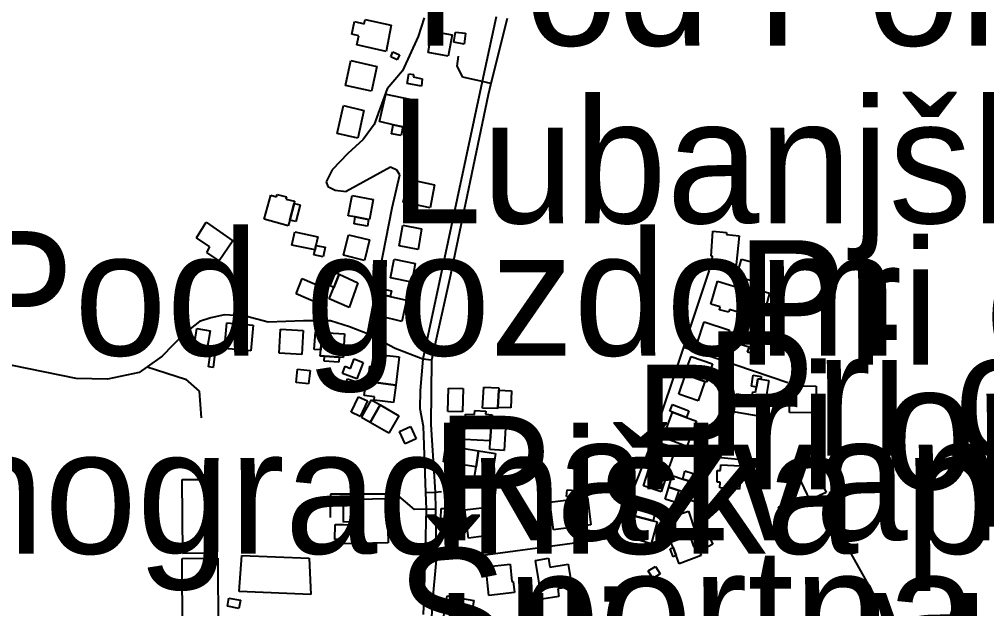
# Model space of a CAD drawing. Extents: x -8864 to 13231, y -7697 to 8949.
# Drawn here: x -4166.8 to -3684.4, y 4216.2 to 4510 of the extents above; entities that cross this region are included whole.
import ezdxf

# ---------------------------------------------------------------- set-up
doc = ezdxf.new("R2010")
doc.units = 0
for name, color, linetype in [('OSM_BUILDING_YES', 9, 'CONTINUOUS'), ('OSM_HIGHWAY_CYCLEWAY', 8, 'CONTINUOUS'), ('OSM_HIGHWAY_FOOTWAY', 8, 'CONTINUOUS'), ('OSM_HIGHWAY_RESIDENTIAL', 8, 'CONTINUOUS'), ('OSM_HIGHWAY_SERVICE', 8, 'CONTINUOUS'), ('OSM_HIGHWAY_TERTIARY', 8, 'CONTINUOUS'), ('OSM_LABELS', 8, 'CONTINUOUS'), ('OSM_LEISURE_SPORTS_CENTRE', 3, 'CONTINUOUS')]:
    doc.layers.add(name, color=color, linetype=linetype)

msp = doc.modelspace()

# ---------------------------------------------------------------- linework, layer by layer
at = {"layer": 'OSM_BUILDING_YES'}
for p, q in [((-4001.026473, 4502.582806), (-3999.655876, 4508.909797)), ((-3999.655876, 4508.909797), (-3994.8473, 4507.697773)), ((-3994.8473, 4507.697773), (-3994.387882, 4509.810476)), ((-3994.387882, 4509.810476), (-3981.455261, 4507.075081)), ((-3981.455261, 4507.075081), (-3983.936119, 4493.865124)), ((-3997.557867, 4501.671008), (-4001.026473, 4502.582806)), ((-3998.522645, 4497.200972), (-3997.557867, 4501.671008)), ((-3963.017281, 4493.52042), (-3961.179608, 4504.083938)), ((-3961.179608, 4504.083938), (-3950.942241, 4502.249221)), ((-3950.942241, 4502.249221), (-3952.917739, 4491.685703)), ((-3950.191858, 4498.513072), (-3949.273022, 4503.650277)), ((-3949.273022, 4503.650277), (-3944.295992, 4503.038705)), ((-3944.295992, 4503.038705), (-3945.061689, 4497.590154)), ((-3983.936119, 4493.865124), (-3998.522645, 4497.200972)), ((-3945.061689, 4497.590154), (-3950.191858, 4498.513072)), ((-3981.577773, 4491.32988), (-3980.521111, 4493.742809)), ((-3980.521111, 4493.742809), (-3977.205644, 4492.219439)), ((-3977.205644, 4492.219439), (-3978.415445, 4489.806509)), ((-3952.917739, 4491.685703), (-3963.017281, 4493.52042)), ((-4004.2424, 4477.041331), (-4001.470578, 4489.383968)), ((-4001.470578, 4489.383968), (-3988.476702, 4486.437303)), ((-3978.415445, 4489.806509), (-3981.577773, 4491.32988)), ((-3988.476702, 4486.437303), (-3991.225553, 4474.105785)), ((-3973.438415, 4477.94201), (-3972.534893, 4482.77899)), ((-3972.534893, 4482.77899), (-3970.122948, 4482.467644)), ((-3970.122948, 4482.467644), (-3970.42157, 4481.266739)), ((-3991.225553, 4474.105785), (-4004.2424, 4477.041331)), ((-3966.363376, 4476.729986), (-3973.438415, 4477.94201)), ((-3970.42157, 4481.266739), (-3965.903958, 4480.35494)), ((-3965.903958, 4480.35494), (-3966.363376, 4476.729986)), ((-3987.182674, 4459.038873), (-3984.150514, 4472.604654)), ((-3984.150514, 4472.604654), (-3972.11376, 4470.169485)), ((-3972.11376, 4470.169485), (-3973.4767, 4464.14272)), ((-4008.28528, 4453.134422), (-4005.260777, 4467.00043)), ((-4005.260777, 4467.00043), (-3995.038724, 4464.565261)), ((-3995.038724, 4464.565261), (-3998.070883, 4450.699253)), ((-3973.4767, 4464.14272), (-3970.176547, 4463.230922)), ((-3970.176547, 4463.230922), (-3971.692626, 4455.391679)), ((-3980.406257, 4457.437666), (-3987.182674, 4459.038873)), ((-3998.070883, 4450.699253), (-4008.28528, 4453.134422)), ((-3981.225552, 4452.912032), (-3980.406257, 4457.437666)), ((-3976.401662, 4452.000234), (-3981.225552, 4452.912032)), ((-3975.567053, 4456.303478), (-3980.406257, 4457.437666)), ((-3980.406257, 4457.437666), (-3975.567053, 4456.303478)), ((-3975.567053, 4456.303478), (-3976.401662, 4452.000234)), ((-3971.692626, 4455.391679), (-3975.567053, 4456.303478)), ((-3975.367971, 4418.819668), (-3972.79523, 4430.294984)), ((-3972.79523, 4430.294984), (-3959.839639, 4427.54847)), ((-3959.839639, 4427.54847), (-3961.968276, 4416.073153)), ((-4044.747765, 4410.424451), (-4041.378698, 4422.255591)), ((-4041.378698, 4422.255591), (-4038.568591, 4421.466107)), ((-4038.568591, 4421.466107), (-4038.254655, 4422.700371)), ((-4038.254655, 4422.700371), (-4033.591561, 4421.532824)), ((-4033.591561, 4421.532824), (-4033.890183, 4420.331919)), ((-4033.890183, 4420.331919), (-4029.57931, 4419.242209)), ((-4029.57931, 4419.242209), (-4029.816676, 4418.196976)), ((-4002.772262, 4412.070136), (-4000.911619, 4422.177755)), ((-4000.911619, 4422.177755), (-3990.306717, 4420.220724)), ((-3990.306717, 4420.220724), (-3992.167361, 4410.113105)), ((-4029.816676, 4418.196976), (-4031.907028, 4409.924074)), ((-4031.907028, 4409.924074), (-4029.816676, 4418.196976)), ((-4029.816676, 4418.196976), (-4026.784516, 4417.418612)), ((-4026.784516, 4417.418612), (-4028.890182, 4409.145709)), ((-3961.968276, 4416.073153), (-3975.367971, 4418.819668)), ((-4032.718667, 4407.055245), (-4044.747765, 4410.424451)), ((-4031.907028, 4409.924074), (-4032.718667, 4407.055245)), ((-4028.890182, 4409.145709), (-4031.907028, 4409.924074)), ((-3999.303655, 4411.436325), (-4002.772262, 4412.070136)), ((-3999.885585, 4408.100477), (-3999.303655, 4411.436325)), ((-3992.711005, 4410.2243), (-3999.303655, 4411.436325)), ((-3999.303655, 4411.436325), (-3992.711005, 4410.2243)), ((-3992.711005, 4410.2243), (-3993.269964, 4406.910691)), ((-3992.167361, 4410.113105), (-3992.711005, 4410.2243)), ((-4078.576252, 4401.02848), (-4073.752362, 4408.867722)), ((-4073.752362, 4408.867722), (-4060.383295, 4399.49399)), ((-3993.269964, 4406.910691), (-3999.885585, 4408.100477)), ((-3977.458324, 4397.025462), (-3975.635965, 4407.288754)), ((-3975.635965, 4407.288754), (-3966.294463, 4405.465157)), ((-3966.294463, 4405.465157), (-3967.963683, 4395.201865)), ((-4071.815149, 4396.502846), (-4078.576252, 4401.02848)), ((-4030.896308, 4397.459122), (-4029.518054, 4404.030743)), ((-4029.518054, 4404.030743), (-4018.001973, 4401.617813)), ((-4018.001973, 4401.617813), (-4018.913152, 4397.29233)), ((-4005.099981, 4392.366395), (-4002.619123, 4402.540731)), ((-4002.619123, 4402.540731), (-3992.24393, 4399.994367)), ((-3992.24393, 4399.994367), (-3994.732445, 4389.808912)), ((-3821.830435, 4391.910496), (-3821.026454, 4404.29761)), ((-3821.026454, 4404.29761), (-3814.112211, 4403.741636)), ((-3814.112211, 4403.741636), (-3814.196438, 4402.629687)), ((-3814.196438, 4402.629687), (-3807.84881, 4401.962517)), ((-3807.84881, 4401.962517), (-3809.311292, 4387.607252)), ((-4073.323572, 4393.78969), (-4071.815149, 4396.502846)), ((-4060.383295, 4399.49399), (-4067.167369, 4389.564283)), ((-4019.380227, 4395.035073), (-4030.896308, 4397.459122)), ((-4019.900901, 4392.566546), (-4019.380227, 4395.035073)), ((-4018.913152, 4397.29233), (-4019.380227, 4395.035073)), ((-4019.380227, 4395.035073), (-4018.913152, 4397.29233)), ((-4018.913152, 4397.29233), (-4014.303657, 4396.324934)), ((-4014.303657, 4396.324934), (-4015.291406, 4391.58803)), ((-3967.963683, 4395.201865), (-3977.458324, 4397.025462)), ((-4067.167369, 4389.564283), (-4073.323572, 4393.78969)), ((-4015.291406, 4391.58803), (-4019.900901, 4392.566546)), ((-3994.732445, 4389.808912), (-4005.099981, 4392.366395)), ((-3981.700284, 4381.024512), (-3979.877926, 4390.376006)), ((-3979.877926, 4390.376006), (-3969.487419, 4388.252183)), ((-3821.133651, 4391.866018), (-3821.830435, 4391.910496)), ((-3821.43993, 4388.852635), (-3821.133651, 4391.866018)), ((-3809.11221, 4381.624965), (-3806.700265, 4390.431603)), ((-3806.700265, 4390.431603), (-3799.21175, 4388.374497)), ((-3969.487419, 4388.252183), (-3971.156639, 4378.88957)), ((-3809.311292, 4387.607252), (-3821.43993, 4388.852635)), ((-3799.21175, 4388.374497), (-3801.623695, 4379.567859)), ((-4028.767671, 4373.196389), (-4025.743168, 4380.735406)), ((-4025.743168, 4380.735406), (-4014.602279, 4375.887307)), ((-4011.799828, 4377.077092), (-4009.21943, 4383.759908)), ((-4010.008098, 4376.343206), (-4007.366443, 4382.925946)), ((-4007.366443, 4382.925946), (-4010.008098, 4376.343206)), ((-4009.21943, 4383.759908), (-4007.366443, 4382.925946)), ((-4007.366443, 4382.925946), (-3998.040256, 4378.689419)), ((-3971.156639, 4378.88957), (-3981.700284, 4381.024512)), ((-3801.623695, 4379.567859), (-3809.11221, 4381.624965)), ((-4014.602279, 4375.887307), (-4017.626781, 4368.348291)), ((-4012.343473, 4370.572189), (-4010.008098, 4376.343206)), ((-4010.008098, 4376.343206), (-4011.799828, 4377.077092)), ((-3998.040256, 4378.689419), (-4002.427699, 4366.335663)), ((-3987.711005, 4370.99473), (-3986.616058, 4375.787231)), ((-3986.616058, 4375.787231), (-3981.271494, 4374.564087)), ((-3821.991232, 4368.003586), (-3818.576224, 4379.423305)), ((-3818.576224, 4379.423305), (-3804.548657, 4375.15342)), ((-3745.567027, 4377.065973), (-3741.59306, 4377.277243)), ((-3745.344975, 4372.818327), (-3745.567027, 4377.065973)), ((-3741.59306, 4377.277243), (-3741.371008, 4373.029597)), ((-4017.626781, 4368.348291), (-4028.767671, 4373.196389)), ((-3985.038723, 4370.383158), (-3987.711005, 4370.99473)), ((-3985.038723, 4370.383158), (-3984.563991, 4372.440264)), ((-3984.563991, 4372.440264), (-3985.038723, 4370.383158)), ((-3984.563991, 4372.440264), (-3981.907023, 4371.839811)), ((-3981.907023, 4371.839811), (-3984.563991, 4372.440264)), ((-3981.271494, 4374.564087), (-3981.907023, 4371.839811)), ((-3981.907023, 4371.839811), (-3973.714066, 4369.960617)), ((-3804.548657, 4375.15342), (-3807.818183, 4363.878255)), ((-3801.15662, 4369.182253), (-3799.380203, 4375.37581)), ((-3799.380203, 4375.37581), (-3792.657385, 4373.429899)), ((-3792.657385, 4373.429899), (-3794.449115, 4367.236341)), ((-3745.344975, 4372.818327), (-3741.371008, 4373.029597)), ((-3741.371008, 4373.029597), (-3745.344975, 4372.818327)), ((-3745.031039, 4366.924996), (-3745.344975, 4372.818327)), ((-3741.371008, 4373.029597), (-3741.049416, 4367.125147)), ((-4002.427699, 4366.335663), (-4012.343473, 4370.572189)), ((-3986.975936, 4361.910104), (-3985.038723, 4370.383158)), ((-3973.714066, 4369.960617), (-3976.095383, 4359.408219)), ((-3817.282196, 4366.635889), (-3821.991232, 4368.003586)), ((-3817.672701, 4365.201474), (-3817.282196, 4366.635889)), ((-3794.449115, 4367.236341), (-3801.15662, 4369.182253)), ((-3791.539467, 4364.923487), (-3789.050952, 4366.38014)), ((-3789.050952, 4366.38014), (-3786.891687, 4362.621752)), ((-3741.049416, 4367.125147), (-3745.031039, 4366.924996)), ((-3976.095383, 4359.408219), (-3986.975936, 4361.910104)), ((-3813.017264, 4363.97833), (-3817.672701, 4365.201474)), ((-3812.665044, 4365.30155), (-3813.017264, 4363.97833)), ((-3807.818183, 4363.878255), (-3812.665044, 4365.30155)), ((-3789.364888, 4361.176218), (-3791.539467, 4364.923487)), ((-3786.891687, 4362.621752), (-3789.364888, 4361.176218)), ((-4064.464459, 4345.853557), (-4063.361855, 4358.652093)), ((-4063.361855, 4358.652093), (-4050.268439, 4357.529024)), ((-4050.268439, 4357.529024), (-4051.317444, 4344.719369)), ((-3828.798277, 4348.477757), (-3825.245443, 4359.174709)), ((-3825.245443, 4359.174709), (-3812.665044, 4354.99378)), ((-4079.69417, 4347.154538), (-4078.269973, 4355.761025)), ((-4078.269973, 4355.761025), (-4071.730922, 4354.660195)), ((-4071.730922, 4354.660195), (-4073.155118, 4346.075947)), ((-4037.328162, 4343.574061), (-4036.654349, 4355.483038)), ((-4036.654349, 4355.483038), (-4025.291407, 4354.826988)), ((-4025.291407, 4354.826988), (-4025.96522, 4342.94025)), ((-4019.786047, 4345.419897), (-4019.188803, 4354.048623)), ((-4019.188803, 4354.048623), (-4015.980533, 4353.826233)), ((-4016.57012, 4345.186387), (-4015.980533, 4353.826233)), ((-4015.980533, 4353.826233), (-4016.57012, 4345.186387)), ((-4015.980533, 4353.826233), (-4004.686504, 4353.147944)), ((-4004.686504, 4353.147944), (-4005.421573, 4341.39464)), ((-3812.665044, 4354.99378), (-3816.217877, 4344.274589)), ((-3809.686483, 4348.533355), (-3808.070863, 4354.282132)), ((-3808.070863, 4354.282132), (-3798.323541, 4351.446662)), ((-4073.155118, 4346.075947), (-4079.69417, 4347.154538)), ((-3816.217877, 4344.274589), (-3828.798277, 4348.477757)), ((-3802.92538, 4346.565205), (-3809.686483, 4348.533355)), ((-3798.323541, 4351.446662), (-3800.735487, 4343.218237)), ((-4072.435363, 4336.702215), (-4071.386359, 4344.975117)), ((-4071.386359, 4344.975117), (-4069.204123, 4344.68601)), ((-4069.204123, 4344.68601), (-4070.24547, 4336.413108)), ((-4051.317444, 4344.719369), (-4064.464459, 4345.853557)), ((-4025.96522, 4342.94025), (-4037.328162, 4343.574061)), ((-4016.57012, 4345.186387), (-4019.786047, 4345.419897)), ((-4016.761544, 4342.095169), (-4016.57012, 4345.186387)), ((-4014.709476, 4341.972854), (-4016.761544, 4342.095169)), ((-4014.839645, 4339.571044), (-4014.709476, 4341.972854)), ((-4007.320502, 4341.505835), (-4014.709476, 4341.972854)), ((-4014.709476, 4341.972854), (-4007.320502, 4341.505835)), ((-3985.896303, 4336.313032), (-3985.122949, 4342.573307)), ((-3985.122949, 4342.573307), (-3977.473638, 4341.639269)), ((-3803.645135, 4344.085558), (-3802.92538, 4346.565205)), ((-3800.735487, 4343.218237), (-3803.645135, 4344.085558)), ((-4007.550211, 4339.00395), (-4014.839645, 4339.571044)), ((-4007.320502, 4341.505835), (-4007.550211, 4339.00395)), ((-4005.421573, 4341.39464), (-4007.320502, 4341.505835)), ((-4001.69263, 4335.979448), (-3999.916213, 4340.682993)), ((-3999.916213, 4340.682993), (-3995.413915, 4338.959472)), ((-3995.413915, 4338.959472), (-3998.514988, 4330.719928)), ((-3977.473638, 4341.639269), (-3979.127543, 4327.650948)), ((-3835.107619, 4333.055021), (-3831.784495, 4341.817181)), ((-3831.784495, 4341.817181), (-3821.087709, 4338.181107)), ((-3821.087709, 4338.181107), (-3824.112212, 4329.107601)), ((-4070.24547, 4336.413108), (-4072.435363, 4336.702215)), ((-4028.767671, 4328.929689), (-4028.06323, 4335.523548)), ((-4028.06323, 4335.523548), (-4021.868742, 4334.867498)), ((-4021.868742, 4334.867498), (-4022.573183, 4328.26252)), ((-4005.605341, 4333.410845), (-4004.273028, 4336.980202)), ((-3998.514988, 4330.719928), (-4005.605341, 4333.410845)), ((-4004.273028, 4336.980202), (-4001.69263, 4335.979448)), ((-3992.933057, 4329.35223), (-3991.983593, 4336.991321)), ((-3991.983593, 4336.991321), (-3985.896303, 4336.313032)), ((-3837.940697, 4323.080836), (-3834.571631, 4332.86599)), ((-3834.571631, 4332.86599), (-3835.107619, 4333.055021)), ((-3834.571631, 4332.86599), (-3825.031048, 4329.430066)), ((-3825.031048, 4329.430066), (-3834.571631, 4332.86599)), ((-3801.692608, 4327.039375), (-3800.789085, 4332.621361)), ((-3800.789085, 4332.621361), (-3796.83809, 4331.965311)), ((-4022.573183, 4328.26252), (-4028.767671, 4328.929689)), ((-4004.755417, 4325.927426), (-4003.262308, 4330.731047)), ((-4003.262308, 4330.731047), (-3998.652813, 4329.274393)), ((-3998.652813, 4329.274393), (-4000.145922, 4324.481892)), ((-3994.8473, 4322.447025), (-3993.821266, 4329.485664)), ((-3993.821266, 4329.485664), (-3992.933057, 4329.35223)), ((-3992.933057, 4329.35223), (-3979.127543, 4327.650948)), ((-3979.127543, 4327.650948), (-3992.933057, 4329.35223)), ((-3979.127543, 4327.650948), (-3980.237803, 4318.899907)), ((-3825.031048, 4329.430066), (-3828.338859, 4319.833944)), ((-3824.112212, 4329.107601), (-3825.031048, 4329.430066)), ((-3798.53028, 4330.742167), (-3799.204093, 4326.627954)), ((-3799.204093, 4326.627954), (-3798.53028, 4330.742167)), ((-3797.075456, 4330.508657), (-3798.53028, 4330.742167)), ((-3798.53028, 4330.742167), (-3797.075456, 4330.508657)), ((-3796.83809, 4331.965311), (-3797.075456, 4330.508657)), ((-3797.075456, 4330.508657), (-3793.12446, 4329.863727)), ((-3793.12446, 4329.863727), (-3795.222469, 4316.920637)), ((-4000.145922, 4324.481892), (-4004.755417, 4325.927426)), ((-3953.093849, 4314.507707), (-3952.833512, 4326.160936)), ((-3952.833512, 4326.160936), (-3945.528764, 4325.983024)), ((-3945.528764, 4325.983024), (-3945.773787, 4314.352034)), ((-3935.7891, 4316.164512), (-3935.276083, 4326.550118)), ((-3935.276083, 4326.550118), (-3927.741626, 4326.294369)), ((-3927.795225, 4325.060106), (-3928.132132, 4316.453618)), ((-3928.132132, 4316.453618), (-3927.795225, 4325.060106)), ((-3927.741626, 4326.294369), (-3927.795225, 4325.060106)), ((-3927.795225, 4325.060106), (-3921.447598, 4324.837716)), ((-3921.447598, 4324.837716), (-3921.715592, 4316.231229)), ((-3828.338859, 4319.833944), (-3837.940697, 4323.080836)), ((-3810.658918, 4314.2186), (-3809.18878, 4323.303226)), ((-3809.18878, 4323.303226), (-3801.386329, 4322.035604)), ((-3799.204093, 4326.627954), (-3801.692608, 4327.039375)), ((-3801.386329, 4322.035604), (-3801.026451, 4324.259502)), ((-3801.026451, 4324.259502), (-3799.625226, 4324.025993)), ((-3799.625226, 4324.025993), (-3799.204093, 4326.627954)), ((-3782.680354, 4313.962852), (-3782.412361, 4327.350721)), ((-3782.412361, 4327.350721), (-3769.441456, 4327.083853)), ((-3769.441456, 4327.083853), (-3769.617566, 4313.740462)), ((-4001.332752, 4314.085166), (-3997.718663, 4321.813214)), ((-3997.718663, 4321.813214), (-3993.208708, 4319.70051)), ((-3993.208708, 4319.70051), (-3996.815141, 4311.972463)), ((-3996.179612, 4311.549922), (-3991.179612, 4320.234246)), ((-3989.755415, 4321.702019), (-3994.8473, 4322.447025)), ((-3991.179612, 4320.234246), (-3986.868738, 4317.721241)), ((-3989.954497, 4320.100812), (-3989.755415, 4321.702019)), ((-3980.237803, 4318.899907), (-3989.954497, 4320.100812)), ((-3842.389396, 4314.607783), (-3841.148967, 4317.999228)), ((-3841.148967, 4317.999228), (-3833.001953, 4314.785695)), ((-3801.386329, 4322.035604), (-3798.170402, 4321.512988)), ((-3798.170402, 4321.512988), (-3801.386329, 4322.035604)), ((-3798.170402, 4321.512988), (-3798.821244, 4317.50997)), ((-3798.821244, 4317.50997), (-3798.170402, 4321.512988)), ((-3996.815141, 4311.972463), (-4001.332752, 4314.085166)), ((-3991.861082, 4309.048036), (-3986.868738, 4317.721241)), ((-3986.868738, 4317.721241), (-3991.861082, 4309.048036)), ((-3986.868738, 4317.721241), (-3977.611463, 4312.339406)), ((-3945.773787, 4314.352034), (-3953.093849, 4314.507707)), ((-3944.98512, 4300.574983), (-3944.280678, 4313.162249)), ((-3944.280678, 4313.162249), (-3939.877921, 4312.9065)), ((-3939.877921, 4312.9065), (-3939.747753, 4314.996965)), ((-3939.747753, 4314.996965), (-3934.196451, 4314.685619)), ((-3928.147445, 4315.886524), (-3935.7891, 4316.164512)), ((-3934.196451, 4314.685619), (-3934.295991, 4313.106651)), ((-3934.295991, 4313.106651), (-3931.087721, 4312.862022)), ((-3928.132132, 4316.453618), (-3928.147445, 4315.886524)), ((-3921.715592, 4316.231229), (-3928.132132, 4316.453618)), ((-3845.819718, 4301.475662), (-3841.125996, 4314.118525)), ((-3841.125996, 4314.118525), (-3842.389396, 4314.607783)), ((-3834.104556, 4311.438727), (-3841.125996, 4314.118525)), ((-3841.125996, 4314.118525), (-3834.104556, 4311.438727)), ((-3833.001953, 4314.785695), (-3834.104556, 4311.438727)), ((-3796.17959, 4311.850148), (-3810.658918, 4314.2186)), ((-3798.821244, 4317.50997), (-3799.03564, 4316.186751)), ((-3799.03564, 4316.186751), (-3795.559376, 4315.619656)), ((-3795.222469, 4316.920637), (-3798.821244, 4317.50997)), ((-3795.559376, 4315.619656), (-3796.17959, 4311.850148)), ((-3769.617566, 4313.740462), (-3782.680354, 4313.962852)), ((-3991.861082, 4309.048036), (-3996.179612, 4311.549922)), ((-3982.573179, 4303.677321), (-3991.861082, 4309.048036)), ((-3977.611463, 4312.339406), (-3982.573179, 4303.677321)), ((-3931.087721, 4312.862022), (-3931.508855, 4306.801899)), ((-3834.104556, 4311.438727), (-3829.188782, 4309.592891)), ((-3829.188782, 4309.592891), (-3833.905475, 4296.994506)), ((-3977.175016, 4304.533522), (-3971.692626, 4306.924213)), ((-3974.502734, 4298.362204), (-3977.175016, 4304.533522)), ((-3971.692626, 4306.924213), (-3969.020344, 4300.752895)), ((-3931.508855, 4306.801899), (-3931.983587, 4299.863335)), ((-3931.983587, 4299.863335), (-3931.508855, 4306.801899)), ((-3931.508855, 4306.801899), (-3924.418502, 4306.390478)), ((-3924.418502, 4306.390478), (-3925.038716, 4295.093073)), ((-3969.020344, 4300.752895), (-3974.502734, 4298.362204)), ((-3931.983587, 4299.863335), (-3944.98512, 4300.574983)), ((-3932.175011, 4295.471136), (-3931.983587, 4299.863335)), ((-3833.905475, 4296.994506), (-3845.819718, 4301.475662)), ((-3955.39094, 4289.399893), (-3954.12754, 4297.428166)), ((-3954.12754, 4297.428166), (-3937.795226, 4294.826205)), ((-3937.795226, 4294.826205), (-3939.089254, 4286.82017)), ((-3939.089254, 4286.82017), (-3937.795226, 4294.826205)), ((-3937.795226, 4294.826205), (-3929.326619, 4293.469627)), ((-3925.038716, 4295.093073), (-3932.175011, 4295.471136)), ((-3851.148968, 4286.953604), (-3848.086181, 4295.270985)), ((-3848.086181, 4295.270985), (-3840.704863, 4292.502231)), ((-3939.089254, 4286.82017), (-3955.39094, 4289.399893)), ((-3929.326619, 4293.469627), (-3931.332744, 4280.726688)), ((-3840.704863, 4292.502231), (-3843.737023, 4284.229329)), ((-3779.548654, 4285.241203), (-3771.302099, 4289.055189)), ((-3771.302099, 4289.055189), (-3770.49046, 4287.27607)), ((-3939.824323, 4282.083267), (-3939.089254, 4286.82017)), ((-3855.574696, 4277.368602), (-3852.841158, 4285.719341)), ((-3852.841158, 4285.719341), (-3843.99736, 4282.861631)), ((-3843.737023, 4284.229329), (-3851.148968, 4286.953604)), ((-3836.003484, 4280.793405), (-3834.885567, 4284.874259)), ((-3834.885567, 4284.874259), (-3830.796746, 4283.562159)), ((-3818.897816, 4279.292274), (-3818.752334, 4285.007693)), ((-3818.752334, 4285.007693), (-3817.152027, 4284.974335)), ((-3817.152027, 4284.974335), (-3817.037173, 4287.820925)), ((-3817.037173, 4287.820925), (-3807.037172, 4287.309428)), ((-3807.037172, 4287.309428), (-3807.619101, 4275.811873)), ((-3772.680353, 4270.341082), (-3779.548654, 4285.241203)), ((-3770.49046, 4287.27607), (-3768.407765, 4288.243466)), ((-3767.113737, 4285.452473), (-3769.295973, 4284.440599)), ((-3769.295973, 4284.440599), (-3764.540996, 4274.11059)), ((-3768.407765, 4288.243466), (-3767.113737, 4285.452473)), ((-4085.643634, 4280.537657), (-4069.242407, 4280.615494)), ((-4085.314385, 4243.6543), (-4085.643634, 4280.537657)), ((-4069.242407, 4280.615494), (-4068.844245, 4243.843331)), ((-3931.332744, 4280.726688), (-3939.824323, 4282.083267)), ((-3843.99736, 4282.861631), (-3846.776839, 4274.421936)), ((-3842.933041, 4276.74591), (-3841.194909, 4282.483568)), ((-3841.194909, 4282.483568), (-3836.003484, 4280.793405)), ((-3832.083116, 4279.514664), (-3836.003484, 4280.793405)), ((-3836.003484, 4280.793405), (-3832.083116, 4279.514664)), ((-3832.083116, 4279.514664), (-3833.622167, 4274.510892)), ((-3830.796746, 4283.562159), (-3832.083116, 4279.514664)), ((-3817.328138, 4279.236676), (-3818.897816, 4279.292274)), ((-3817.47362, 4276.323369), (-3817.328138, 4279.236676)), ((-3893.928452, 4272.053484), (-3893.622174, 4275.489407)), ((-3893.622174, 4275.489407), (-3886.952954, 4274.911194)), ((-3886.952954, 4274.911194), (-3887.251576, 4271.453032)), ((-3846.776839, 4274.421936), (-3855.574696, 4277.368602)), ((-3844.831969, 4270.763623), (-3842.933041, 4276.74591)), ((-3842.933041, 4276.74591), (-3837.971325, 4275.133584)), ((-3837.971325, 4275.133584), (-3842.933041, 4276.74591)), ((-3837.971325, 4275.133584), (-3839.862597, 4269.184655)), ((-3833.821248, 4273.799245), (-3837.971325, 4275.133584)), ((-3833.622167, 4274.510892), (-3833.821248, 4273.799245)), ((-3833.821248, 4273.799245), (-3833.622167, 4274.510892)), ((-3833.622167, 4274.510892), (-3827.282197, 4272.731773)), ((-3807.619101, 4275.811873), (-3817.47362, 4276.323369)), ((-4005.199521, 4270.585711), (-3983.5303, 4271.152805)), ((-4005.191864, 4259.343904), (-4005.199521, 4270.585711)), ((-3983.5303, 4271.152805), (-3983.308248, 4262.412884)), ((-3902.266891, 4269.195775), (-3883.568574, 4271.608705)), ((-3887.251576, 4271.453032), (-3893.928452, 4272.053484)), ((-3883.568574, 4271.608705), (-3881.807471, 4257.942848)), ((-3839.862597, 4269.184655), (-3844.831969, 4270.763623)), ((-3834.671172, 4270.852579), (-3833.821248, 4273.799245)), ((-3828.430742, 4268.917787), (-3834.671172, 4270.852579)), ((-3827.282197, 4272.731773), (-3828.430742, 4268.917787)), ((-3764.540996, 4274.11059), (-3772.680353, 4270.341082)), ((-3956.562456, 4260.922872), (-3956.547142, 4266.060078)), ((-3956.547142, 4266.060078), (-3953.683436, 4266.048958)), ((-3953.683436, 4266.048958), (-3953.69875, 4260.911753)), ((-3944.617585, 4265.381789), (-3932.029529, 4266.960757)), ((-3942.88711, 4251.360108), (-3944.617585, 4265.381789)), ((-3932.029529, 4266.960757), (-3930.291397, 4252.927957)), ((-3900.505789, 4255.529918), (-3902.266891, 4269.195775)), ((-3859.648204, 4262.312809), (-3858.87485, 4265.637537)), ((-3858.87485, 4265.637537), (-3849.93151, 4263.491475)), ((-3845.919259, 4260.478092), (-3833.162749, 4264.814694)), ((-3833.162749, 4264.814694), (-3829.72477, 4254.673717)), ((-3788.285256, 4267.005235), (-3783.392453, 4268.828831)), ((-3786.623693, 4262.50184), (-3788.285256, 4267.005235)), ((-3783.392453, 4268.828831), (-3781.723233, 4264.325437)), ((-3983.308248, 4262.412884), (-3982.963684, 4248.9027)), ((-3953.69875, 4260.911753), (-3956.562456, 4260.922872)), ((-3863.44606, 4251.904964), (-3860.268418, 4262.479601)), ((-3860.268418, 4262.479601), (-3859.648204, 4262.312809)), ((-3850.727835, 4259.944357), (-3859.648204, 4262.312809)), ((-3859.648204, 4262.312809), (-3850.727835, 4259.944357)), ((-3849.93151, 4263.491475), (-3850.727835, 4259.944357)), ((-3850.727835, 4259.944357), (-3848.805936, 4259.43286)), ((-3842.48128, 4250.337115), (-3845.919259, 4260.478092)), ((-3781.723233, 4264.325437), (-3786.623693, 4262.50184)), ((-4009.426168, 4250.692939), (-4009.326627, 4258.142999)), ((-4009.326627, 4258.142999), (-4005.153579, 4258.087401)), ((-3996.026473, 4259.499577), (-4005.191864, 4259.343904)), ((-4005.153579, 4258.087401), (-3996.041787, 4257.976207)), ((-3996.041787, 4257.976207), (-3996.026473, 4259.499577)), ((-3881.807471, 4257.942848), (-3900.505789, 4255.529918)), ((-3848.805936, 4259.43286), (-3851.684956, 4248.557996)), ((-4005.858021, 4250.648461), (-4009.426168, 4250.692939)), ((-4005.819736, 4248.457921), (-4005.858021, 4250.648461)), ((-3930.291397, 4252.927957), (-3942.88711, 4251.360108)), ((-3851.684956, 4248.557996), (-3863.44606, 4251.904964)), ((-3829.72477, 4254.673717), (-3842.48128, 4250.337115)), ((-3841.884036, 4249.291883), (-3832.68036, 4252.839001)), ((-3832.68036, 4252.839001), (-3830.383269, 4246.845594)), ((-3828.086179, 4250.392713), (-3823.346515, 4252.883479)), ((-3825.689548, 4245.800362), (-3828.086179, 4250.392713)), ((-3823.346515, 4252.883479), (-3820.949884, 4248.291128)), ((-3982.963684, 4248.9027), (-4005.819736, 4248.457921)), ((-3842.32814, 4246.06723), (-3840.842689, 4246.600966)), ((-3840.727834, 4242.075332), (-3842.32814, 4246.06723)), ((-3840.842689, 4246.600966), (-3841.884036, 4249.291883)), ((-3840.842689, 4246.600966), (-3839.318952, 4242.609068)), ((-3839.318952, 4242.609068), (-3840.842689, 4246.600966)), ((-3830.383269, 4246.845594), (-3828.61451, 4247.523883)), ((-3828.61451, 4247.523883), (-3826.753866, 4242.686904)), ((-3820.949884, 4248.291128), (-3825.689548, 4245.800362)), ((-4085.582379, 4241.219131), (-4067.925409, 4241.296968)), ((-4085.421582, 4202.823523), (-4085.582379, 4241.219131)), ((-4068.844245, 4243.843331), (-4085.314385, 4243.6543)), ((-4067.925409, 4241.296968), (-4067.642101, 4202.956957)), ((-3909.349587, 4240.251735), (-3903.009617, 4241.285848)), ((-3903.009617, 4241.285848), (-3902.289862, 4236.84917)), ((-3839.318952, 4242.609068), (-3840.727834, 4242.075332)), ((-3837.726302, 4238.461497), (-3839.318952, 4242.609068)), ((-3826.753866, 4242.686904), (-3837.726302, 4238.461497)), ((-3934.25005, 4237.015963), (-3922.075469, 4238.361421)), ((-3932.756941, 4222.805251), (-3934.25005, 4237.015963)), ((-3922.075469, 4238.361421), (-3921.217889, 4229.699337)), ((-3906.225544, 4220.914937), (-3909.349587, 4240.251735)), ((-3902.289862, 4236.84917), (-3893.147442, 4238.339182)), ((-3893.147442, 4238.339182), (-3891.371025, 4227.253048)), ((-3853.193379, 4235.003335), (-3849.57929, 4237.238353)), ((-3849.57929, 4237.238353), (-3847.274542, 4233.468845)), ((-3850.888631, 4231.244946), (-3853.193379, 4235.003335)), ((-3847.274542, 4233.468845), (-3850.888631, 4231.244946)), ((-3921.217889, 4229.699337), (-3920.521105, 4229.788293)), ((-3920.521105, 4229.788293), (-3919.923861, 4224.239666)), ((-3891.371025, 4227.253048), (-3898.331209, 4226.11886)), ((-3898.331209, 4226.11886), (-3897.718652, 4222.293755)), ((-4063.086205, 4217.334461), (-4062.28988, 4221.415315)), ((-4062.28988, 4221.415315), (-4056.585438, 4220.347843)), ((-3955.168888, 4212.51972), (-3953.430756, 4222.6051)), ((-3953.430756, 4222.6051), (-3940.207171, 4220.303365)), ((-3919.923861, 4224.239666), (-3932.756941, 4222.805251)), ((-3897.718652, 4222.293755), (-3906.225544, 4220.914937)), ((-4057.31285, 4216.278109), (-4063.086205, 4217.334461)), ((-4056.585438, 4220.347843), (-4057.31285, 4216.278109)), ((-3940.207171, 4220.303365), (-3941.738565, 4211.841431))]:
    msp.add_line(p, q, dxfattribs=at)
at = {"layer": 'OSM_HIGHWAY_CYCLEWAY'}
for p, q in [((-3929.066282, 4511.25601), (-3935.96521, 4478.976123)), ((-3935.96521, 4478.976123), (-3965.551737, 4340.549559)), ((-3965.551737, 4340.549559), (-3966.891707, 4324.96003)), ((-3966.891707, 4324.96003), (-3967.044846, 4316.031078)), ((-3967.044846, 4316.031078), (-3965.436883, 4307.22444)), ((-3965.436883, 4307.22444), (-3964.250053, 4274.043873)), ((-3964.250053, 4274.043873), (-3963.959088, 4265.693134)), ((-3963.959088, 4265.693134), (-3964.747756, 4232.501449)), ((-3964.747756, 4232.501449), (-3964.969808, 4226.041024)), ((-3964.969808, 4226.041024), (-3965.413912, 4213.19801))]:
    msp.add_line(p, q, dxfattribs=at)
at = {"layer": 'OSM_HIGHWAY_FOOTWAY'}
for p, q in [((-3959.518046, 4274.321861), (-3956.279148, 4274.544251)), ((-3964.250053, 4274.043873), (-3959.518046, 4274.321861))]:
    msp.add_line(p, q, dxfattribs=at)
at = {"layer": 'OSM_HIGHWAY_RESIDENTIAL'}
for p, q in [((-3964.985122, 4510.744514), (-3967.917741, 4501.381901)), ((-3967.917741, 4501.381901), (-3975.720192, 4484.291241)), ((-3975.720192, 4484.291241), (-3983.415445, 4475.406766)), ((-3983.415445, 4475.406766), (-3989.877927, 4457.626697)), ((-3989.877927, 4457.626697), (-3995.322032, 4450.043203)), ((-3995.322032, 4450.043203), (-4002.971343, 4443.037923)), ((-4002.971343, 4443.037923), (-4010.83505, 4434.99853)), ((-4010.83505, 4434.99853), (-4013.882524, 4429.005123)), ((-3981.76154, 4436.277271), (-4003.882523, 4424.079188)), ((-3978.622183, 4434.76502), (-3981.76154, 4436.277271)), ((-3977.121417, 4432.429927), (-3978.622183, 4434.76502)), ((-4013.882524, 4429.005123), (-4013.024943, 4426.703388)), ((-3980.880989, 4415.984197), (-3977.121417, 4432.429927)), ((-4013.024943, 4426.703388), (-4009.380226, 4424.779716)), ((-4009.380226, 4424.779716), (-4003.882523, 4424.079188)), ((-3993.277621, 4353.225781), (-3980.880989, 4415.984197)), ((-3835.398584, 4346.565205), (-3822.62676, 4384.860737)), ((-4064.556343, 4362.621752), (-4071.279161, 4361.142859)), ((-4054.135208, 4362.054658), (-4064.556343, 4362.621752)), ((-4042.695697, 4359.052395), (-4054.135208, 4362.054658)), ((-4076.983603, 4359.252546), (-4084.877937, 4353.214661)), ((-4071.279161, 4361.142859), (-4076.983603, 4359.252546)), ((-4025.084669, 4359.741803), (-4042.695697, 4359.052395)), ((-4011.608404, 4359.619489), (-4025.084669, 4359.741803)), ((-4002.243931, 4356.628345), (-4011.608404, 4359.619489)), ((-3993.277621, 4353.225781), (-4002.243931, 4356.628345)), ((-4138.553288, 4330.964556), (-4259.778416, 4355.527516)), ((-4084.877937, 4353.214661), (-4095.658949, 4341.983974)), ((-3979.364909, 4345.875796), (-3993.277621, 4353.225781)), ((-4095.658949, 4341.983974), (-4103.063238, 4336.791171)), ((-3965.551737, 4340.549559), (-3979.364909, 4345.875796)), ((-3851.011143, 4299.76326), (-3835.398584, 4346.565205)), ((-3835.398584, 4346.565205), (-3783.599191, 4328.963048)), ((-3961.363376, 4340.038062), (-3965.551737, 4340.549559)), ((-4107.083147, 4333.966819), (-4122.802903, 4330.530896)), ((-4103.063238, 4336.791171), (-4107.083147, 4333.966819)), ((-4122.802903, 4330.530896), (-4138.553288, 4330.964556)), ((-3869.992768, 4251.660335), (-3851.011143, 4299.76326)), ((-3851.011143, 4299.76326), (-3825.291385, 4292.435514)), ((-3825.291385, 4292.435514), (-3798.178059, 4289.766836)), ((-3944.303649, 4241.641672), (-3869.992768, 4251.660335)), ((-3959.012686, 4240.474125), (-3944.303649, 4241.641672))]:
    msp.add_line(p, q, dxfattribs=at)
at = {"layer": 'OSM_HIGHWAY_SERVICE'}
for p, q in [((-3948.438412, 4486.681932), (-3947.825855, 4491.607867)), ((-3945.66659, 4481.133305), (-3948.438412, 4486.681932)), ((-3935.96521, 4478.976123), (-3945.66659, 4481.133305)), ((-3931.623709, 4478.019847), (-3935.96521, 4478.976123)), ((-4103.063238, 4336.791171), (-4084.028014, 4330.642091)), ((-4084.028014, 4330.642091), (-4077.182684, 4324.52637)), ((-4077.182684, 4324.52637), (-4076.202592, 4311.338652)), ((-3752.73395, 4244.777369), (-3762.672695, 4274.56649)), ((-4011.738573, 4273.165433), (-4011.84577, 4261.534444)), ((-3978.828921, 4273.165433), (-4011.738573, 4273.165433)), ((-3969.709471, 4265.581939), (-3978.828921, 4273.165433)), ((-3963.959088, 4265.693134), (-3969.709471, 4265.581939)), ((-3959.295994, 4265.682015), (-3963.959088, 4265.693134)), ((-3694.464418, 4141.29937), (-3752.73395, 4244.777369))]:
    msp.add_line(p, q, dxfattribs=at)
at = {"layer": 'OSM_HIGHWAY_TERTIARY'}
for p, q in [((-3923.545607, 4510.344212), (-3931.623709, 4478.019847)), ((-3931.623709, 4478.019847), (-3933.040248, 4472.360025)), ((-3933.040248, 4472.360025), (-3951.792165, 4382.636839)), ((-3951.792165, 4382.636839), (-3961.363376, 4340.038062)), ((-3961.363376, 4340.038062), (-3961.547143, 4308.058401)), ((-3961.547143, 4308.058401), (-3959.518046, 4274.321861)), ((-3959.518046, 4274.321861), (-3959.295994, 4265.682015)), ((-3959.295994, 4265.682015), (-3959.058628, 4256.397239)), ((-3959.058628, 4256.397239), (-3959.012686, 4240.474125)), ((-3959.012686, 4240.474125), (-3960.942242, 4218.65768)), ((-3960.942242, 4218.65768), (-3962.083131, 4196.796758))]:
    msp.add_line(p, q, dxfattribs=at)
at = {"layer": 'OSM_LEISURE_SPORTS_CENTRE'}
for p, q in [((-4057.289879, 4224.79564), (-4055.934596, 4242.664665)), ((-4055.934596, 4242.664665), (-4022.32816, 4241.308087)), ((-4022.32816, 4241.308087), (-4021.516522, 4223.172194)), ((-4021.516522, 4223.172194), (-4057.289879, 4224.79564))]:
    msp.add_line(p, q, dxfattribs=at)

# ---------------------------------------------------------------- texts
at = {"layer": 'OSM_LABELS'}
for s, p in [('Pod Pohorjem', (-3969.962826, 4496.902302)), ('Lubanjškova ulica', (-3982.390518, 4408.342147)), ('Pod gozdom', (-4194.859636, 4342.373499)), ('Pri opekarni', (-3809.498887, 4337.764126)), ('Pri opekarni', (-3825.042046, 4292.410973)), ('Pri opekarni', (-3860.507832, 4275.696906)), ('Razvanjska cesta', (-3959.040993, 4250.285155)), ('Vinogradniška pot', (-4274.275297, 4243.60902)), ('Športna dvorana Razvanje', (-3978.925059, 4184.291035)), ('Ulica Milana Platovška', (-3959.058628, 4161.90935))]:
    msp.add_text(s, height=62.042552, dxfattribs=at).set_placement(p)

doc.saveas('drawing.dxf')
